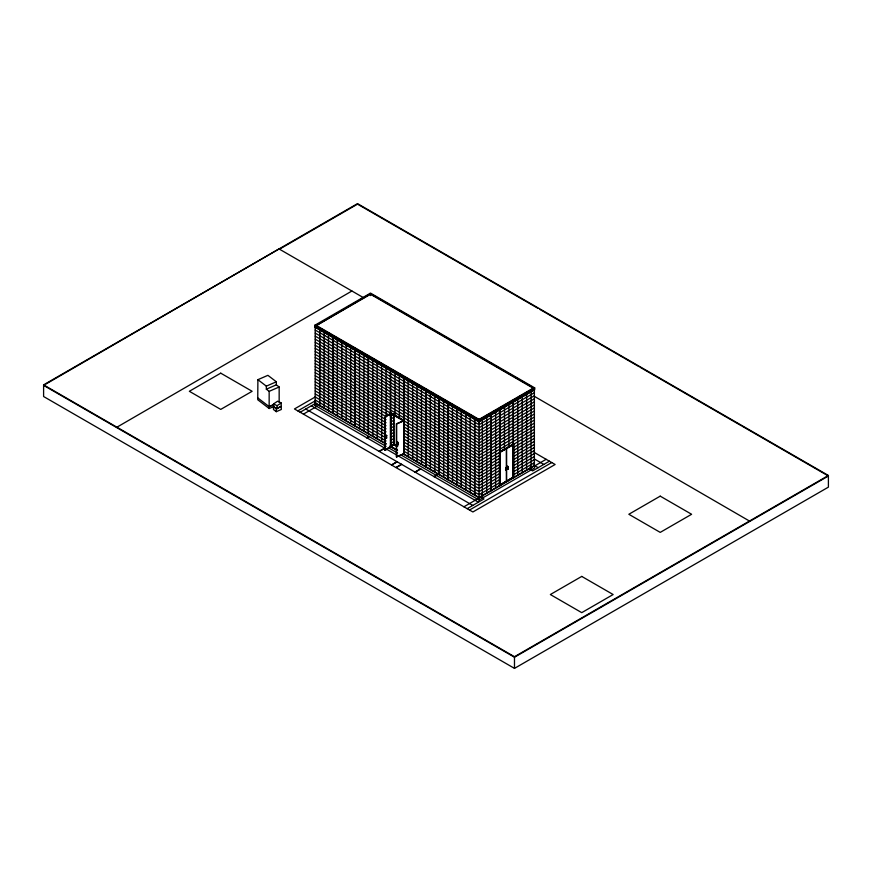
<?xml version="1.0" encoding="UTF-8"?>
<svg xmlns="http://www.w3.org/2000/svg" width="872" height="872" viewBox="0 0 872 872"><rect width="100%" height="100%" fill="white"/><g stroke="black" fill="none" stroke-linecap="round" stroke-linejoin="round"><path stroke-width="1.31" d="M390.503 428.305L393.73 426.397M513.368 459.74L534.329 447.5M404.041 424.653L404.063 422.964M404.063 435.978L404.041 437.668M404.107 448.993L404.041 450.617M385.01 417.328L390.841 413.165L390.841 446.192L385.162 450.421L385.01 417.328L390.841 413.165M385.359 434.965L384.944 437.602L386.547 437.591L385.141 437.45M385.718 435.586L385.184 435.357L385.871 435.738M385.718 435.847L386.601 435.749M386.024 435.804L386.547 436.033L386.024 435.542M386.569 435.499L386.601 438.344M386.787 435.608L385.86 435.662M385.718 437.406L385.184 437.166L385.718 437.657M386.024 437.613L386.547 437.853L386.024 437.352M385.01 450.355L390.841 446.192M273.557 403.91L277.667 401.185L281.198 402.951L281.198 405.992L277.089 408.728L273.557 406.952L273.557 403.91L277.089 405.687L281.198 402.951M43.6 384.868L357.52 203.623L828.4 475.48L828.4 487.132L514.48 668.377L43.6 396.52L43.6 384.868L514.48 656.725L828.4 475.48M45.911 384.051L279.04 248.934L363.798 297.864M280.195 248.782L357.52 204.146L431.934 247.103M351.917 291.008L116.477 427.454M314.857 325.245L370.524 293.112L534.721 387.909L534.721 389.719L479.055 421.852L314.857 327.065L314.857 325.245L479.055 420.042L534.721 387.909M314.857 327.065L315.424 326.738M315.599 396.749L294.453 408.957L391.408 464.929L397.011 461.691M297.821 410.897L315.446 400.728M386.111 446.388L314.977 405.317L314.977 402.733L315.86 402.221M300.175 412.26L314.748 403.845M314.977 405.317L315.86 404.804M303.423 414.135L317.517 405.992M389.937 412.925L404.237 421.285M390.482 413.252L391.31 412.772M390.482 416.151L392.651 414.854M390.482 419.192L393.73 417.274M390.482 422.233L393.73 420.315M366.741 437.744L368.987 436.447M366.97 437.875L369.205 436.578M390.482 425.274L393.73 423.356M403.769 420.784L404.325 420.587L404.237 454.617L404.237 420.642M390.482 431.357L393.73 429.438M390.482 434.398L393.73 432.49M390.482 437.439L393.73 435.531M390.482 440.491L393.73 438.572M390.482 443.532L393.73 441.613M379.069 451.336L384.683 448.099M379.298 451.467L384.901 448.23M389.937 446.257L397.131 450.41M390.493 446.584L390.482 370.513M391.583 445.952L393.893 444.622M391.681 445.995L393.893 444.72L393.795 414.004M397.24 461.822L391.626 465.059L395.888 467.523L401.502 464.286M401.72 464.416L396.117 467.654L472.886 511.973L555.126 464.493L534.264 452.448M495.209 410.581L479.055 419.912L472.068 415.879M497.236 409.415L533.599 388.422L370.524 294.278L315.98 325.768L347.514 343.971M490.456 417.797L491.361 417.208M500.212 412.096L499.318 412.609M525.892 397.349L526.786 396.749M534.329 392.738L479.055 424.686L315.25 330.085M534.329 395.779L479.055 427.738L315.25 333.126M490.456 423.89L491.361 423.291M500.212 418.178L499.318 418.691M525.892 403.431L526.786 402.831M534.329 398.82L479.055 430.779L315.25 336.167M534.329 401.872L479.055 433.82L315.25 339.208M414.952 472.046L420.555 468.809M415.17 472.177L420.784 468.94M490.456 429.972L491.361 429.373M499.318 424.86L500.212 424.261M525.892 409.513L526.786 408.924M534.329 404.913L479.055 436.861L315.25 342.249M534.329 407.954L479.055 439.902L315.25 345.29M490.456 436.055L491.361 435.455M500.212 430.343L499.318 430.866M525.892 415.595L526.786 415.007M534.329 410.995L479.055 442.943L315.25 348.342M534.329 414.037L479.055 445.984L315.25 351.383M490.456 442.137L491.361 441.548M500.212 436.425L499.318 436.948M525.892 421.688L526.786 421.089M534.329 417.078L479.055 449.026L315.25 354.424M434.005 476.581L437.373 474.641M434.234 476.712L437.602 474.771M534.329 420.119L479.055 452.067L315.25 357.466M490.456 448.219L491.361 447.63M499.318 443.107L500.212 442.518M525.892 427.771L526.786 427.171M534.329 423.16L479.055 455.119L315.25 360.507M534.329 426.201L479.055 458.16L315.25 363.548M490.456 454.312L491.361 453.713M500.212 448.6L499.318 449.113M525.892 433.853L526.786 433.253M534.329 429.253L479.055 461.201L315.25 366.589M499.602 451.969L499.514 485.9L499.514 451.914L514 443.652L513.913 477.584M499.82 451.969L501.269 451.129M502 450.704L505.64 448.6M506.501 448.263L506.501 481.29L506.458 448.132L507.188 447.718M507.918 447.292L510.098 446.028M510.829 445.614L511.559 445.189M512.278 444.775L513.009 444.349L513.009 477.376L499.82 484.996M534.329 432.294L479.055 464.242L315.25 369.63M514 444.306L499.602 452.612M490.456 460.394L491.361 459.795M525.892 439.935L526.786 439.346M500.016 455.14L479.055 467.283L403.823 423.814M513.357 447.478L534.329 435.335M500.016 458.182L479.055 470.324L403.823 426.855M513.357 450.519L534.329 438.376M490.456 466.476L491.361 465.877M525.892 446.028L526.786 445.428M500.016 461.223L479.055 473.365L403.823 429.896M513.357 453.56L534.329 441.417M500.016 464.264L479.055 476.406L403.823 432.937M513.357 456.601L534.329 444.458M490.456 472.559L491.361 471.97M525.892 452.11L526.786 451.511M500.016 467.305L479.055 479.447L403.823 435.978M500.016 470.346L479.055 482.499L403.823 439.019M513.357 462.683L534.329 450.541M505.695 467.512L505.967 470.226M507.395 466.531L508.049 466.956L506.97 466.335M508.071 466.422L507.853 469.147M505.989 469.703L505.52 469.43M507.395 468.602L508.049 468.765L507.395 468.34M490.456 478.641L491.361 478.052M507.875 468.613L506.97 467.893M525.892 458.192L526.786 457.593M500.016 473.398L479.055 485.541L403.823 442.06M513.357 465.724L534.329 453.582M500.016 476.439L479.055 488.582L403.823 445.112M513.357 468.776L534.329 456.634M490.456 484.734L491.361 484.211M525.892 464.275L526.786 463.686M500.016 479.48L479.055 491.623L403.823 448.154M513.357 471.817L534.329 459.675M500.016 482.521L479.055 494.664L403.823 451.195M513.357 474.858L534.329 462.716M499.95 485.072L513.009 477.376M500.07 485.192L513.346 477.518M463.915 506.796L478.009 498.653M534.405 466.095L546.155 459.315M400.433 454.661L479.055 500.048L534.601 467.981L534.601 465.386L479.055 497.465L403.322 453.734M467.163 508.67L483.982 498.958L481.409 497.334M549.404 461.19L532.585 470.902L529.893 469.332M469.518 510.033L551.758 462.552M396.455 423.912L403.889 420.718L396.455 423.912L396.455 456.939L403.889 453.745L396.455 456.939M396.749 441.613L396.923 444.328L397.174 441.624M397.142 441.897L398.079 442.845L397.142 442.159M398.079 442.595L397.556 442.464M398.101 442.322L398.024 445.156M397.142 443.706L398.079 444.666L396.945 444.055M397.676 444.099L397.883 444.491M274.255 406.319L269.186 408.521L257.741 399.747L257.894 379.68L267.9 375.331L276.348 381.794L276.348 384.835L279.16 386.994L279.16 402.21M257.894 379.68L266.341 386.154L276.348 381.794M266.341 386.154L266.341 389.195L276.348 384.835M266.341 389.195L269.154 391.354L279.16 386.994M274.157 404.379L269.154 406.559L269.154 391.354M257.741 397.883L269.186 406.657L274.255 404.455M276.293 408.641L281.285 406.461L281.285 409.502L276.293 411.682L273.47 409.524L273.47 406.483L276.293 408.641L276.293 411.682M499.994 454.247L499.994 455.805M499.994 467.261L499.994 468.809M499.994 480.21L499.994 481.758M432.861 247.637L449.004 256.957M449.342 257.153L537.795 308.23M539.986 309.484L617.954 354.501M618.521 354.828L623.905 357.934M624.744 358.425L638.882 366.589M640.048 367.254L731.532 420.075M731.87 420.271L741.396 425.776M742.301 426.288L828.4 476.003L514.48 657.237L43.6 385.38M534.492 396.422L749.92 521.314M349.683 345.225L374.688 359.656M375.385 360.06L413.819 382.252M414.909 382.884L438.289 396.379M439.444 397.054L471.447 415.519M479.055 421.209L479.611 421.536L479.611 419.715L315.424 324.929L315.424 325.834M323.915 334.739L324.809 335.339M332.766 339.851L333.671 340.451M341.628 344.963L342.522 345.563M350.49 350.086L351.383 350.675M385.915 370.535L386.808 371.134M394.765 375.647L395.67 376.246M403.627 380.759L404.521 381.358M430.201 396.106L431.095 396.618M447.914 406.33L448.808 406.93M456.765 411.442L457.669 412.042M465.626 416.554L466.52 417.154M512.529 444.099L513.357 444.578M534.394 458.999L543.801 464.427M323.915 340.821L324.809 341.344M332.766 345.944L333.671 346.533M341.628 351.056L342.522 351.645M350.49 356.168L351.383 356.757M385.915 376.617L386.808 377.216M394.765 381.729L395.67 382.328M403.627 386.852L404.521 387.441M430.201 402.188L431.095 402.788M447.914 412.412L448.808 413.012M456.765 417.525L457.669 418.124M465.626 422.648L466.52 423.236M533.544 464.983L538.188 467.665M323.915 346.914L324.809 347.503M332.766 352.026L333.671 352.615M341.628 357.139L342.522 357.727M350.49 362.251L351.383 362.85M385.915 382.71L386.808 383.298M394.765 387.822L395.67 388.411M403.627 392.934L404.521 393.523M430.201 408.347L431.095 408.794M447.914 418.495L448.808 419.094M456.765 423.618L457.669 424.206M465.626 428.73L466.52 429.318M530.187 466.912L531.07 467.425M499.514 451.914L500.07 452.241M323.915 352.997L324.809 353.585M332.766 358.109L333.671 358.708M341.628 363.221L342.522 363.82M350.49 368.333L351.383 368.932M385.915 388.792L386.808 389.381M394.765 393.904L395.67 394.504M403.627 399.016L404.521 399.616M430.201 414.44L431.095 414.876M439.052 419.476L439.957 420.064M447.914 424.588L448.808 425.176M456.765 429.7L457.669 430.288M465.626 434.812L466.52 435.411M323.915 359.079L324.809 359.602M332.766 364.191L333.671 364.79M341.628 369.303L342.522 369.902M350.49 374.415L351.383 375.015M377.053 389.762L377.958 390.275M385.915 394.874L386.808 395.474M394.765 399.986L395.67 400.586M403.627 405.099L404.521 405.698M430.201 420.522L431.095 421.034M439.052 425.558L439.957 426.146M447.914 430.67L448.808 431.269M456.765 435.782L457.669 436.382M465.626 440.894L466.52 441.494M506.97 466.073L508.049 466.694L508.049 469.256M323.915 365.161L324.809 365.76M332.766 370.273L333.671 370.873M341.628 375.396L342.522 375.985M350.49 380.508L351.383 381.097M377.053 395.844L377.958 396.368M385.915 400.957L386.808 401.556M394.765 406.069L395.67 406.668M403.627 411.181L404.521 411.78M430.201 426.604L431.095 427.04M439.052 431.64L439.957 432.24M447.914 436.752L448.808 437.352M456.765 441.864L457.669 442.464M465.626 446.976L466.52 447.576M513.346 477.911L513.357 401.839M323.915 371.243L324.809 371.843M332.766 376.366L333.671 376.955M341.628 381.478L342.522 382.067M350.49 386.59L351.383 387.179M377.053 401.927L377.958 402.526M385.915 407.039L386.808 407.638M394.765 412.162L395.67 412.75M403.627 417.274L404.521 417.862M439.052 437.722L439.957 438.322M447.914 442.834L448.808 443.434M456.765 447.946L457.669 448.546M465.626 453.069L466.52 453.658M404.325 420.587L389.937 412.282L389.839 415.05M323.915 377.336L324.809 377.849M332.766 382.448L333.671 383.037M341.628 387.56L342.522 388.16M350.49 392.673L351.383 393.272M377.053 408.009L377.958 408.532M385.915 413.132L386.808 413.72M403.627 423.356L404.521 423.956M439.052 443.804L439.957 444.404M447.914 448.927L448.808 449.516M456.765 454.04L457.669 454.628M465.626 459.152L466.52 459.74M315.25 372.671L389.392 415.519M315.25 375.723L386.056 416.631M323.915 383.418L324.809 384.018M332.766 388.531L333.671 389.13M341.628 393.643L342.522 394.242M350.49 398.755L351.383 399.354M377.053 414.102L377.958 414.614M403.627 429.438L404.521 430.038M439.052 449.898L439.957 450.486M447.914 455.01L448.808 455.598M456.765 460.122L457.669 460.721M465.626 465.234L466.52 465.833M315.25 378.764L386.056 419.672M315.25 381.805L386.056 422.713M323.915 389.501L324.809 390.1M332.766 394.613L333.671 395.212M341.628 399.725L342.522 400.324M350.49 404.848L351.383 405.436M377.053 420.184L377.958 420.784M403.627 435.52L404.521 436.12M439.052 455.98L439.957 456.568M447.914 461.092L448.808 461.691M456.765 466.204L457.669 466.803M465.626 471.316L466.52 471.916M315.25 384.846L386.056 425.765M315.25 387.887L386.056 428.806M323.915 395.583L324.809 396.106M332.766 400.695L333.671 401.294M341.628 405.818L342.522 406.407M350.49 410.93L351.383 411.519M377.053 426.266L377.958 426.79M403.627 441.613L404.521 442.202M439.052 462.062L439.957 462.661M447.914 467.174L448.808 467.774M456.765 472.286L457.669 472.886M465.626 477.398L466.52 477.998M315.25 390.928L386.056 431.847M315.25 393.97L386.056 434.888M323.915 401.676L324.809 402.265M332.766 406.788L333.671 407.377M341.628 411.9L342.522 412.489M350.49 417.012L351.383 417.612M377.053 432.349L377.958 432.872M403.627 447.696L404.521 448.284M439.052 468.144L439.957 468.744M447.914 473.256L448.808 473.856M456.765 478.379L457.669 478.968M465.626 483.491L466.52 484.08M315.25 397.011L386.056 437.929M393.708 444.11L397.676 446.399M481.409 494.74L482.587 495.416L482.587 498.01M397.12 446.202L393.795 444.284L390.493 446.192L397.131 450.028M396.008 445.952L393.795 444.676L393.73 414.265M315.25 400.052L386.056 440.97M314.977 402.733L386.111 443.804M390.176 446.148L397.588 450.421M386.056 444.022L315.195 403.115L315.195 327.065L479.055 421.667L534.383 389.719L534.383 465.779L479.055 497.716L403.682 454.192L403.769 378.186M388.411 447.718L397.588 453.015M311.38 405.785L478.379 502.196M305.778 409.023L472.777 505.433M533.599 388.814L533.599 387.909L479.055 419.399L479.055 500.048M533.599 389.076L534.155 390.046L534.155 388.225L369.968 293.439L369.968 294.344M531.07 391.615L531.07 470.019M526.644 394.166L526.59 470.226M522.219 396.727L522.165 472.777M517.783 399.289L517.728 475.338M514.48 656.725L514.48 668.377M513.303 401.872L513.259 477.965M508.932 404.401L508.877 446.987M506.185 467.512L506.163 470.346M504.507 406.952L504.441 449.538M495.645 412.064L495.59 488.124M486.783 417.187L486.729 493.236M482.358 419.737L482.358 495.808M474.684 419.127L474.684 495.143M474.619 419.094L474.619 495.111M470.193 416.533L470.248 492.582M465.768 413.982L465.822 490.031M456.906 408.87L456.961 484.919M452.481 406.308L452.535 482.358M448.11 403.78L448.11 479.807M448.055 403.747L448.055 479.774M443.619 401.196L443.685 477.246M439.248 398.668L439.248 474.684M439.194 398.635L439.194 474.651M434.768 396.084L434.823 472.134M430.343 393.523L430.397 469.572M425.961 391.005L425.961 467.021M425.907 390.972L425.907 466.989M421.481 388.411L421.536 464.46M417.056 385.849L417.11 461.909M412.62 383.298L412.685 459.348M408.194 380.737L408.249 456.786M403.823 378.219L403.823 454.236M399.343 375.625L399.398 418.211M397 441.494L396.923 444.328M396.564 423.999L396.564 457.026M394.907 373.074L394.962 415.661M390.536 370.546L390.58 446.638M386.056 367.951L386.111 416.631M385.162 417.394L385.162 450.421M381.62 365.401L381.685 441.45M377.195 362.839L377.249 438.889M372.769 360.289L372.824 436.338M370.524 295.575L370.524 293.755L315.98 325.703M368.398 357.76L368.398 433.776M368.344 357.727L368.344 433.744M363.907 355.177L363.962 431.226M359.482 352.615L359.537 428.664M350.62 347.503L350.686 423.552M346.195 344.941L346.249 420.991M341.77 342.391L341.824 418.44M337.344 339.829L337.399 415.879M332.962 337.311L332.962 413.328M332.908 337.279L332.908 413.295M328.482 334.717L328.537 410.767M324.057 332.167L324.112 408.216M277.089 405.687L277.089 408.728M269.186 406.657L269.186 408.521M220.736 373.162L189.344 391.288L220.736 409.404L252.128 391.288L220.736 373.162M660.224 496.146L628.832 514.273L660.224 532.389L691.616 514.273L660.224 496.146M581.744 576.414L550.352 594.53L581.744 612.656L613.136 594.53L581.744 576.414M500.168 485.628L500.016 409.546L500.168 485.628M491.219 490.642L491.219 414.625L491.165 490.674M461.397 487.47L461.397 411.453L461.343 487.437M355.111 426.114L355.111 350.086L355.057 426.081M319.686 405.654L319.686 329.638L319.621 405.622"/></g></svg>
